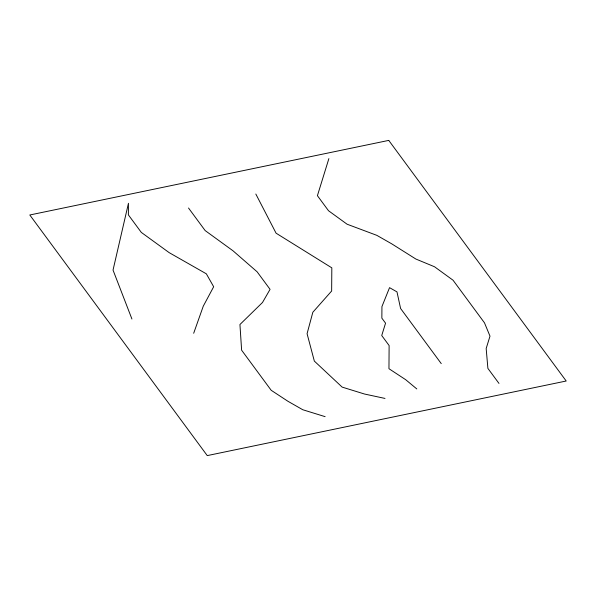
<?xml version="1.0" encoding="UTF-8"?>
<svg xmlns="http://www.w3.org/2000/svg" width="596" height="596" viewBox="0 0 596 596"><rect width="100%" height="100%" fill="white"/><g stroke="black" fill="none" stroke-linecap="round" stroke-linejoin="round"><path stroke-width="0.89" d="M328.88 158.611L317.415 195.682L328.5 210.723L347.073 224.208L376.858 235.36L391.728 243.839L415.889 259.051L434.499 266.747L453.064 280.232L484.488 322.838L489.994 336.151L486.172 348.511L487.893 368.388L498.979 383.422M193.678 333.268L203.273 306.173L213.666 286.75L206.343 273.817L169.16 252.637L141.312 232.41L128.371 214.865L128.453 203.288L113.031 270.085L131.925 319.016M385.001 398.433L364.499 394.023L342.149 387.109L314.338 361.087L307.074 333.693L312.833 312.259L331.652 291.004L331.823 267.85L276.075 233.185L255.826 194.028M325.133 416.656L302.783 409.743L287.913 401.264L271.195 390.291L241.618 350.187L239.942 324.515L262.501 302.485L270.062 289.351L257.122 271.806L233.014 250.804L205.158 230.577L188.522 208.019M416.805 388.935L405.675 379.689L388.957 368.708L389.121 345.546L381.731 335.526L385.552 323.166L381.857 318.152L381.939 306.575L389.546 287.652L396.981 291.884L400.594 308.482L441.256 363.62M388.748 140.395L29.8 214.985L207.252 455.605L566.2 381.015L388.748 140.395"/></g></svg>
